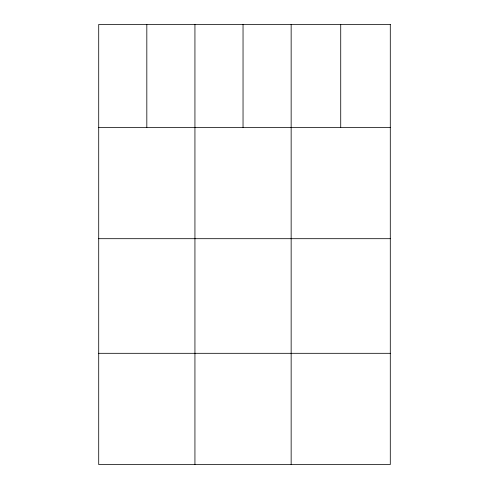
<?xml version="1.0" encoding="UTF-8"?>
<svg xmlns="http://www.w3.org/2000/svg" width="489" height="489" viewBox="0 0 489 489"><rect width="100%" height="100%" fill="white"/><g stroke="black" fill="none" stroke-linecap="round" stroke-linejoin="round"><path stroke-width="0.73" d="M98.711 127.452L390.289 127.452M98.711 238.693L390.289 238.693M98.711 353.309L390.289 353.309M340.723 24.45L340.723 127.452M291.151 24.45L291.151 464.55M243.039 24.45L243.039 127.452M194.934 24.45L194.934 464.55M146.822 24.45L146.822 127.452M390.289 24.45L98.711 24.45L98.711 464.55L390.289 464.55L390.289 24.45"/></g></svg>
